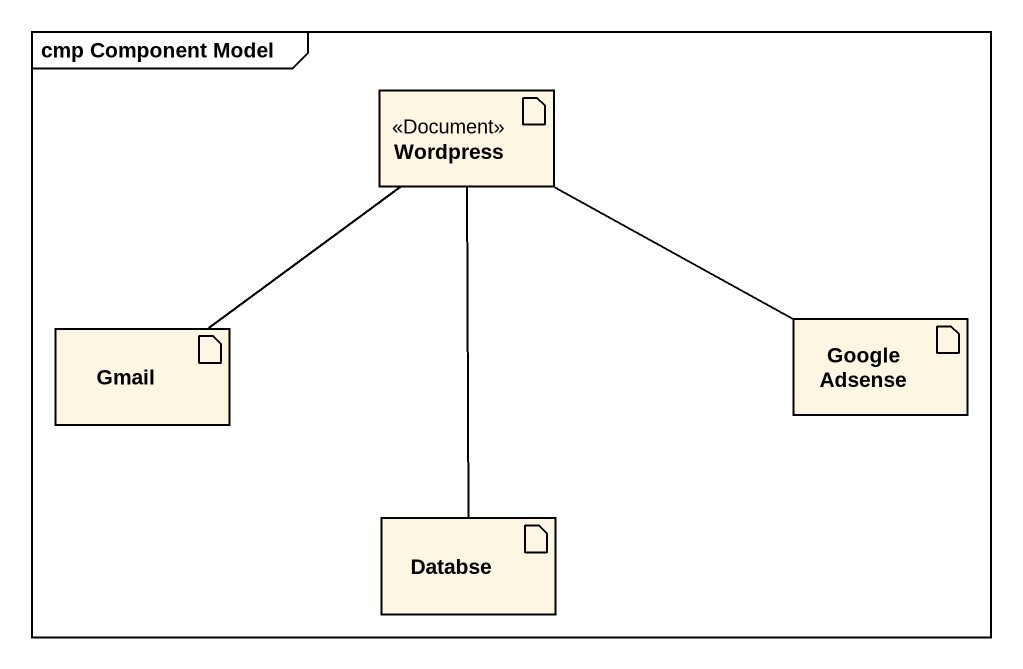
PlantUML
@startuml
mainframe cmp Component Model
artifact Wordpress <<Document>>
artifact Gmail
artifact "Google Adsense" as Google_Adsense
artifact Databse
Wordpress -- Gmail
Wordpress -right- Google_Adsense
Wordpress -- Databse
@enduml
